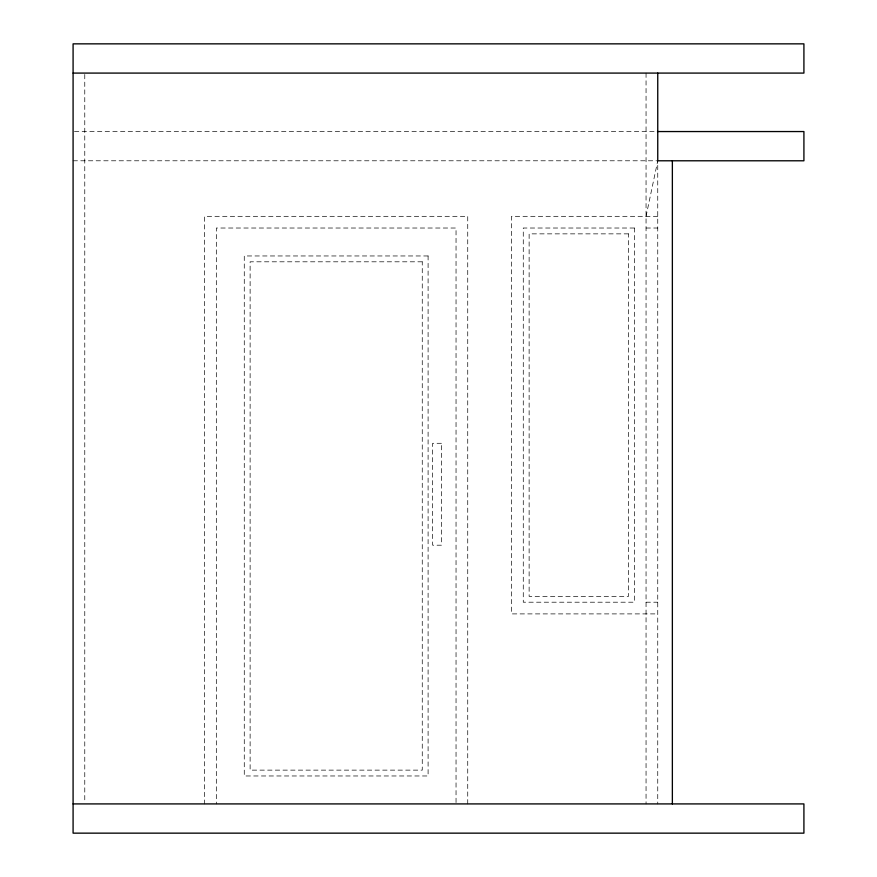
<?xml version="1.0" encoding="UTF-8"?>
<svg xmlns="http://www.w3.org/2000/svg" width="877" height="877" viewBox="0 0 877 877"><rect width="100%" height="100%" fill="white"/><g stroke="black" fill="none" stroke-linecap="round" stroke-linejoin="round"><path stroke-width="0.66" stroke-dasharray="4.38 3.29" d="M646.053 216.323L657.75 160.787L657.75 803.913M74.457 131.55L656.38 131.55M73.087 160.787L656.577 160.787M657.75 216.323L511.587 216.323L511.587 613.9L657.75 613.9M646.053 228.02L657.75 228.02M646.053 602.203L657.75 602.203M646.053 73.087L646.053 803.913M467.737 803.913L467.737 216.323L204.637 216.323L204.637 803.913M456.04 802.554L456.04 228.02L216.323 228.02L216.323 803.913M84.773 74.457L84.773 802.543M634.367 228.02L523.273 228.02L523.273 602.203L634.367 602.203L634.367 228.02M628.513 233.863L529.127 233.863L529.127 596.36L628.513 596.36L628.513 233.863M428.097 255.963L244.266 255.963L244.266 775.97L428.097 775.97L428.097 255.963M422.254 261.806L250.12 261.806L250.12 770.127L422.254 770.127L422.254 261.806M441.427 443.291L432.657 443.291L432.657 545.198L441.427 545.198L441.427 443.291"/><path stroke-width="1.32" d="M73.087 73.087L803.913 73.087L803.913 43.85L73.087 43.85L73.087 833.15L803.913 833.15L803.913 803.913L73.087 803.913M657.476 131.55L803.913 131.55L803.913 160.787L657.75 160.787L657.75 73.087M672.363 160.787L672.363 803.913"/></g></svg>
